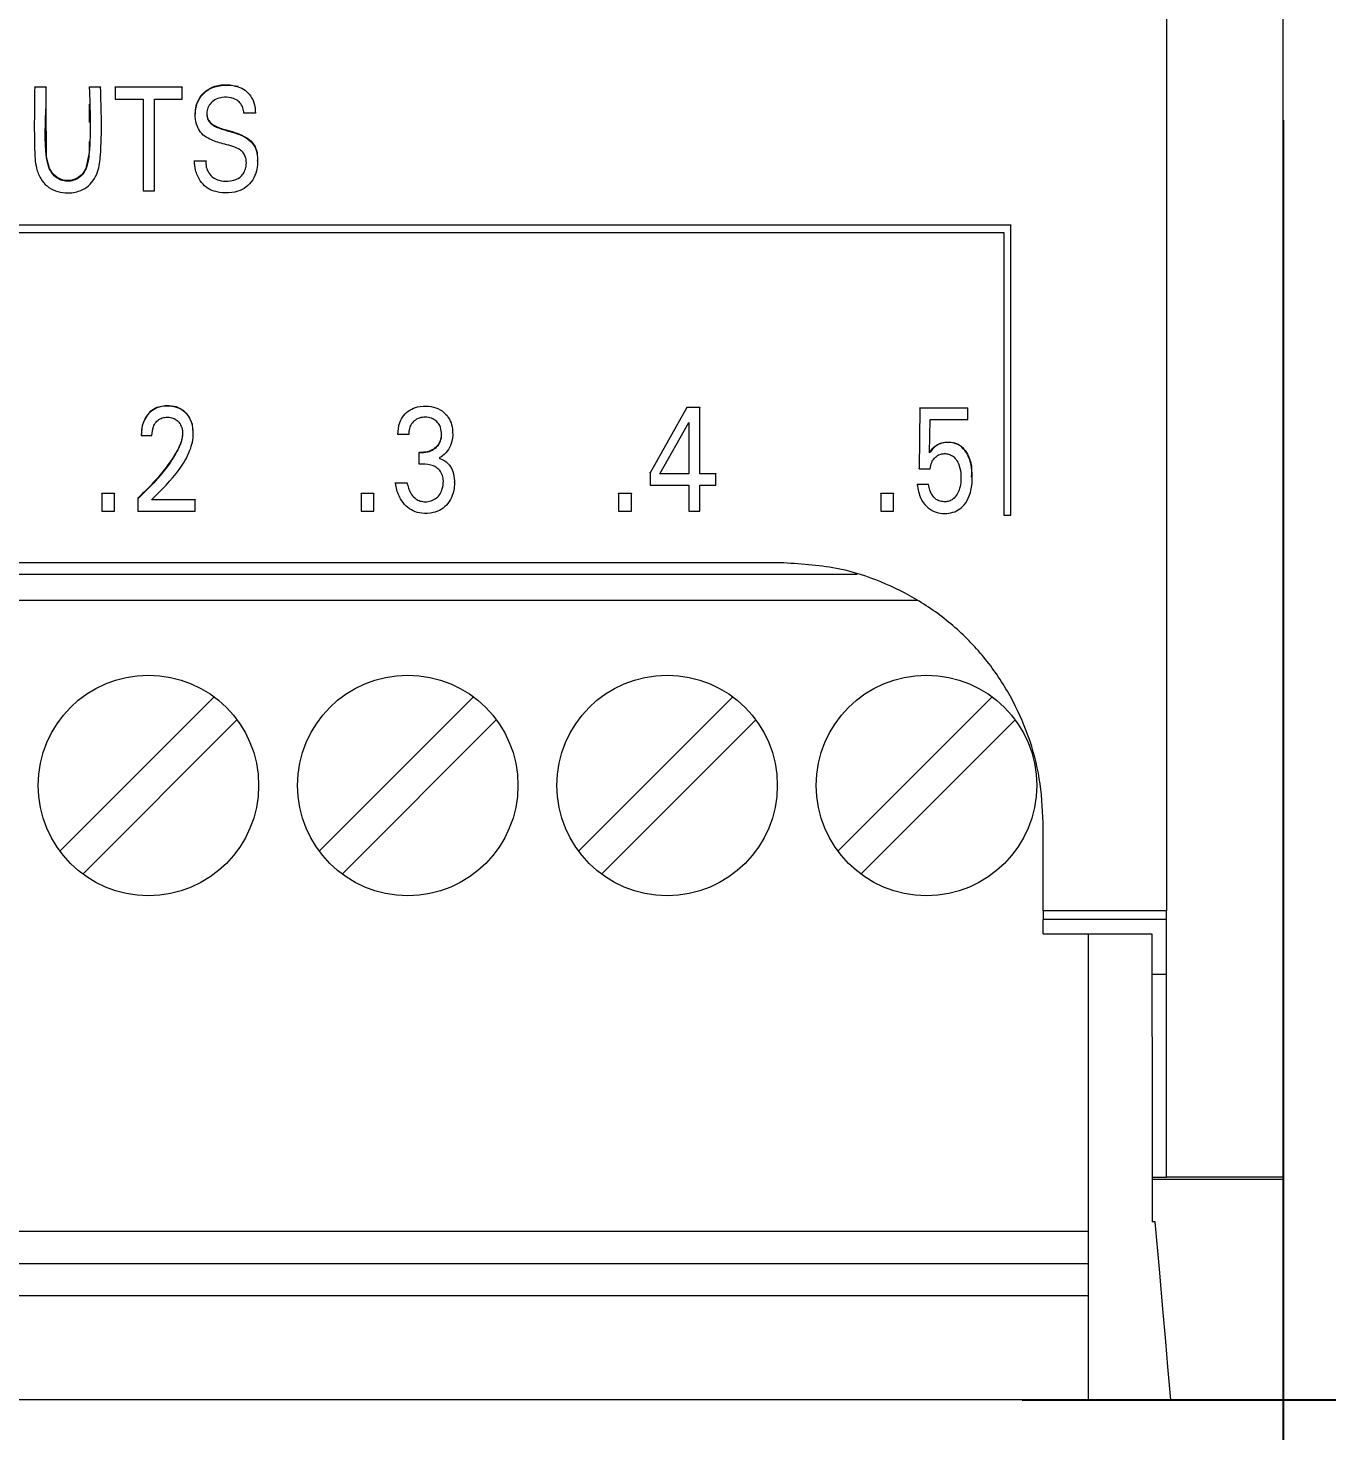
# Model space of a CAD drawing. Header units: millimetres. Extents: x 983 to 2111, y 2638 to 4457.
# Drawn here: x 1368.2 to 1388.23, y 4124.92 to 4146.55 of the extents above; entities that cross this region are included whole.
import ezdxf

# ---------------------------------------------------------------- set-up
doc = ezdxf.new("R2010")
doc.units = ezdxf.units.MM
doc.styles.get("Standard").update_dxf_attribs({"font": ''})
doc.styles.get('Standard').set_extended_font_data('SimSun')
doc.dimstyles.new('ISO-25', dxfattribs={"dimtxt": 2.5, "dimasz": 2.5, "dimexe": 1.25, "dimexo": 0.625, "dimtad": 1, "dimtxsty": 'Standard', "dimcen": 2.5, "dimadec": 0, "dimazin": 0, "dimtfac": 1, "dimtmove": 0, "dimatfit": 3, "dimfxl": 1, "dimarcsym": 0})

# ---------------------------------------------------------------- blocks, each defined once
blk = doc.blocks.new('*D199')
at = {"color": 0, "lineweight": -2, "transparency": 16777216}
for p, q in [((1297.555, 4145.13), (1297.555, 4102.577)), ((1387.555, 4145.13), (1387.555, 4102.577)), ((1300.055, 4103.827), (1385.055, 4103.827))]:
    blk.add_line(p, q, dxfattribs=at)
at = {"color": 0, "lineweight": -3, "transparency": 16777216}
for points in [[(1300.055, 4104.243), (1300.055, 4103.41), (1297.555, 4103.827)], [(1385.055, 4104.243), (1385.055, 4103.41), (1387.555, 4103.827)]]:
    blk.add_solid(points, dxfattribs=at)
at = {"layer": 'Defpoints', "color": 0, "lineweight": -3, "transparency": 16777216}
for p in [(1297.555, 4145.755), (1387.555, 4145.755), (1387.555, 4103.827)]:
    blk.add_point(p, dxfattribs=at)
at = {"color": 0, "lineweight": -3, "transparency": 16777216, "insert": (1342.555, 4105.702), "char_height": 2.5, "attachment_point": 5}
blk.add_mtext('90', dxfattribs=at)
blk = doc.blocks.new('*D200')
at = {"color": 0, "lineweight": -2, "transparency": 16777216}
for p, q in [((1383.53, 4225.405), (1414.593, 4225.405)), ((1413.343, 4222.905), (1413.343, 4127.905)), ((1383.53, 4125.405), (1414.593, 4125.405))]:
    blk.add_line(p, q, dxfattribs=at)
at = {"color": 0, "lineweight": -3, "transparency": 16777216}
for points in [[(1412.927, 4222.905), (1413.76, 4222.905), (1413.343, 4225.405)], [(1412.927, 4127.905), (1413.76, 4127.905), (1413.343, 4125.405)]]:
    blk.add_solid(points, dxfattribs=at)
at = {"layer": 'Defpoints', "color": 0, "lineweight": -3, "transparency": 16777216}
for p in [(1382.905, 4225.405), (1382.905, 4125.405), (1413.343, 4125.405)]:
    blk.add_point(p, dxfattribs=at)
at = {"color": 0, "lineweight": -3, "transparency": 16777216, "insert": (1411.468, 4175.405), "char_height": 2.5, "attachment_point": 5, "rotation": 90}
blk.add_mtext('100', dxfattribs=at)
blk = doc.blocks.new('1212DCDCDC')
at = {"color": 7, "linetype": 'Continuous', "lineweight": 15}
for p, q in [((1387.555, 4128.836), (1387.555, 4162.675)), ((1385.755, 4159.349), (1385.755, 4132.942)), ((1368.301, 4145.636), (1368.301, 4145.643)), ((1368.476, 4145.636), (1368.301, 4145.636)), ((1368.476, 4145.643), (1368.476, 4145.636)), ((1369.142, 4145.643), (1369.142, 4145.636)), ((1369.317, 4145.636), (1369.142, 4145.636)), ((1369.317, 4145.643), (1369.317, 4145.636)), ((1369.543, 4145.636), (1369.543, 4145.643)), ((1370.576, 4145.636), (1369.543, 4145.636)), ((1369.543, 4145.636), (1369.543, 4145.455)), ((1370.576, 4145.643), (1370.576, 4145.636)), ((1370.576, 4145.455), (1370.576, 4145.636)), ((1369.543, 4145.455), (1369.972, 4145.455)), ((1369.972, 4145.455), (1369.972, 4144.04)), ((1370.147, 4145.455), (1370.576, 4145.455)), ((1370.147, 4144.04), (1370.147, 4145.455)), ((1369.142, 4145.376), (1369.141, 4145.091)), ((1370.777, 4145.228), (1370.777, 4145.221)), ((1371.705, 4145.237), (1371.527, 4145.237)), ((1371.706, 4145.257), (1371.706, 4145.264)), ((1368.299, 4144.782), (1368.299, 4144.775)), ((1370.765, 4144.503), (1370.765, 4144.51)), ((1370.765, 4144.503), (1370.941, 4144.503)), ((1370.765, 4144.498), (1370.765, 4144.491)), ((1370.941, 4144.51), (1370.941, 4144.503)), ((1371.739, 4144.502), (1371.739, 4144.508)), ((1369.972, 4144.04), (1370.147, 4144.04)), ((1383.355, 4143.509), (1351.705, 4143.509)), ((1383.355, 4143.516), (1383.355, 4143.509)), ((1383.355, 4139.042), (1383.355, 4143.509)), ((1351.815, 4143.4), (1383.246, 4143.4)), ((1383.246, 4143.4), (1383.246, 4139.042)), ((1378.359, 4140.699), (1377.795, 4139.694)), ((1378.359, 4140.705), (1378.359, 4140.699)), ((1378.561, 4140.699), (1378.359, 4140.699)), ((1378.561, 4140.705), (1378.561, 4140.699)), ((1378.561, 4139.676), (1378.561, 4140.699)), ((1381.953, 4140.69), (1381.942, 4139.756)), ((1381.953, 4140.69), (1381.953, 4140.696)), ((1382.694, 4140.69), (1381.953, 4140.69)), ((1382.694, 4140.69), (1382.694, 4140.696)), ((1382.694, 4140.515), (1382.694, 4140.69)), ((1377.944, 4139.676), (1378.39, 4140.471)), ((1378.39, 4140.471), (1378.39, 4139.676)), ((1382.104, 4140.002), (1382.114, 4140.515)), ((1382.114, 4140.515), (1382.694, 4140.515)), ((1369.944, 4140.274), (1369.944, 4140.268)), ((1369.944, 4140.268), (1370.11, 4140.268)), ((1370.747, 4140.306), (1370.747, 4140.313)), ((1373.903, 4140.283), (1373.903, 4140.29)), ((1374.069, 4140.283), (1373.903, 4140.283)), ((1374.747, 4140.302), (1374.747, 4140.308)), ((1374.229, 4140.007), (1374.229, 4140.014)), ((1374.229, 4139.829), (1374.229, 4140.007)), ((1381.942, 4139.756), (1381.942, 4139.763)), ((1381.942, 4139.756), (1382.114, 4139.756)), ((1373.866, 4139.538), (1373.866, 4139.545)), ((1373.866, 4139.538), (1374.042, 4139.538)), ((1374.042, 4139.545), (1374.042, 4139.538)), ((1374.774, 4139.546), (1374.774, 4139.553)), ((1377.795, 4139.694), (1377.795, 4139.701)), ((1377.795, 4139.694), (1377.795, 4139.502)), ((1378.39, 4139.676), (1377.944, 4139.676)), ((1378.804, 4139.676), (1378.561, 4139.676)), ((1378.804, 4139.683), (1378.804, 4139.676)), ((1378.804, 4139.502), (1378.804, 4139.676)), ((1382.761, 4139.621), (1382.761, 4139.628)), ((1369.337, 4139.372), (1369.337, 4139.379)), ((1369.534, 4139.372), (1369.337, 4139.372)), ((1369.337, 4139.372), (1369.337, 4139.103)), ((1369.534, 4139.379), (1369.534, 4139.372)), ((1369.534, 4139.103), (1369.534, 4139.372)), ((1373.336, 4139.372), (1373.336, 4139.379)), ((1373.533, 4139.372), (1373.336, 4139.372)), ((1373.336, 4139.372), (1373.336, 4139.103)), ((1373.533, 4139.379), (1373.533, 4139.372)), ((1373.533, 4139.103), (1373.533, 4139.372)), ((1377.307, 4139.372), (1377.307, 4139.379)), ((1377.307, 4139.372), (1377.307, 4139.103)), ((1377.504, 4139.372), (1377.307, 4139.372)), ((1377.504, 4139.379), (1377.504, 4139.372)), ((1377.504, 4139.103), (1377.504, 4139.372)), ((1377.795, 4139.502), (1378.39, 4139.502)), ((1378.39, 4139.502), (1378.39, 4139.103)), ((1378.561, 4139.502), (1378.804, 4139.502)), ((1378.561, 4139.103), (1378.561, 4139.502)), ((1381.349, 4139.372), (1381.349, 4139.379)), ((1381.547, 4139.372), (1381.349, 4139.372)), ((1381.349, 4139.372), (1381.349, 4139.103)), ((1381.547, 4139.379), (1381.547, 4139.372)), ((1381.547, 4139.103), (1381.547, 4139.372)), ((1381.913, 4139.52), (1381.913, 4139.513)), ((1382.088, 4139.513), (1381.913, 4139.513)), ((1382.088, 4139.513), (1382.088, 4139.52)), ((1369.891, 4139.301), (1369.891, 4139.294)), ((1369.891, 4139.294), (1369.891, 4139.103)), ((1370.774, 4139.277), (1370.1, 4139.277)), ((1370.774, 4139.284), (1370.774, 4139.277)), ((1370.774, 4139.103), (1370.774, 4139.277)), ((1369.337, 4139.103), (1369.534, 4139.103)), ((1369.891, 4139.103), (1370.774, 4139.103)), ((1373.336, 4139.103), (1373.533, 4139.103)), ((1377.307, 4139.103), (1377.504, 4139.103)), ((1378.39, 4139.103), (1378.561, 4139.103)), ((1381.349, 4139.103), (1381.547, 4139.103)), ((1383.246, 4139.042), (1383.355, 4139.042)), ((1379.855, 4138.305), (1354.055, 4138.305)), ((1380.986, 4138.125), (1352.918, 4138.125)), ((1381.921, 4137.725), (1352.003, 4137.725)), ((1368.689, 4133.863), (1371.067, 4136.241)), ((1372.689, 4133.863), (1375.067, 4136.241)), ((1376.689, 4133.863), (1379.067, 4136.241)), ((1380.689, 4133.863), (1383.067, 4136.241)), ((1371.421, 4135.887), (1369.043, 4133.509)), ((1375.421, 4135.887), (1373.043, 4133.509)), ((1379.421, 4135.887), (1377.043, 4133.509)), ((1383.421, 4135.887), (1381.043, 4133.509)), ((1383.855, 4132.942), (1383.855, 4134.305)), ((1385.755, 4132.942), (1383.855, 4132.942)), ((1383.855, 4132.942), (1383.855, 4132.806)), ((1385.755, 4132.806), (1385.755, 4132.942)), ((1385.755, 4132.806), (1383.855, 4132.806)), ((1383.855, 4132.585), (1383.855, 4132.806)), ((1385.755, 4131.966), (1385.755, 4132.806)), ((1383.855, 4132.585), (1385.531, 4132.585)), ((1384.555, 4128.005), (1384.555, 4132.585)), ((1385.531, 4132.585), (1385.532, 4131.966)), ((1385.532, 4131.966), (1385.755, 4131.966)), ((1385.532, 4131.966), (1385.538, 4130.037)), ((1385.755, 4128.836), (1385.755, 4131.966)), ((1385.538, 4130.037), (1385.538, 4128.836)), ((1385.538, 4128.836), (1385.755, 4128.836)), ((1385.538, 4128.836), (1385.538, 4128.8)), ((1387.555, 4128.8), (1385.538, 4128.8)), ((1385.538, 4128.8), (1385.538, 4128.145)), ((1387.555, 4128.836), (1385.755, 4128.836)), ((1387.555, 4128.8), (1387.555, 4128.836)), ((1387.555, 4125.405), (1387.555, 4128.8)), ((1385.583, 4128.145), (1385.538, 4128.145)), ((1351.555, 4128.005), (1384.555, 4128.005)), ((1384.555, 4127.505), (1384.555, 4128.005)), ((1351.555, 4127.505), (1384.555, 4127.505)), ((1384.555, 4127.005), (1384.555, 4127.505)), ((1384.555, 4127.005), (1351.555, 4127.005)), ((1384.555, 4125.405), (1384.555, 4127.005)), ((1384.555, 4125.405), (1351.555, 4125.405)), ((1385.823, 4125.405), (1384.555, 4125.405)), ((1385.823, 4125.405), (1387.555, 4125.405))]:
    blk.add_line(p, q, dxfattribs=at)
at = {"color": 7, "linetype": 'Continuous', "lineweight": 15, "flags": 128}
for points in [[(1369.14, 4144.801), (1369.14, 4144.633), (1369.088, 4144.383), (1369.032, 4144.294), (1368.949, 4144.229), (1368.856, 4144.199), (1368.755, 4144.2), (1368.661, 4144.235), (1368.584, 4144.298), (1368.531, 4144.383), (1368.485, 4144.558), (1368.476, 4145.366), (1368.476, 4145.643), (1368.476, 4145.643)], [(1370.743, 4140.313), (1370.733, 4140.436), (1370.685, 4140.556), (1370.596, 4140.653), (1370.487, 4140.709), (1370.338, 4140.729), (1370.185, 4140.7), (1370.083, 4140.637), (1370.008, 4140.545), (1369.96, 4140.425), (1369.944, 4140.275), (1369.944, 4140.275)], [(1385.823, 4125.405), (1385.818, 4125.461), (1385.803, 4125.63), (1385.779, 4125.91), (1385.745, 4126.302), (1385.701, 4126.806), (1385.647, 4127.42), (1385.583, 4128.145)]]:
    blk.add_lwpolyline(points, dxfattribs=at)
at = {"color": 7, "linetype": 'Continuous', "lineweight": 15}
for centre in [(1370.055, 4134.875), (1374.055, 4134.875), (1378.055, 4134.875), (1382.055, 4134.875)]:
    blk.add_circle(centre, 1.7, dxfattribs=at)
for points, knots in [([(1368.301, 4145.636), (1368.296, 4145.319), (1368.29, 4144.905), (1368.308, 4144.427), (1368.383, 4144.231), (1368.486, 4144.108), (1368.619, 4144.031), (1368.789, 4143.999), (1368.959, 4144.017), (1369.108, 4144.089), (1369.208, 4144.197), (1369.294, 4144.363), (1369.344, 4144.854), (1369.329, 4145.288), (1369.317, 4145.636)], [0, 0, 0, 0, 0.249565, 0.326424, 0.372339, 0.41126, 0.450195, 0.490246, 0.544465, 0.581088, 0.617654, 0.658095, 0.725528, 1, 1, 1, 1]), ([(1369.142, 4145.636), (1369.156, 4145.301), (1369.173, 4144.881), (1369.118, 4144.418), (1369.037, 4144.282), (1368.954, 4144.218), (1368.856, 4144.186), (1368.754, 4144.187), (1368.658, 4144.223), (1368.58, 4144.287), (1368.513, 4144.398), (1368.44, 4144.759), (1368.48, 4145.182), (1368.477, 4145.544), (1368.476, 4145.636)], [0, 0, 0, 0, 0.3119087, 0.3907392, 0.4230025, 0.455497, 0.4856022, 0.5168107, 0.5475567, 0.5781084, 0.6091296, 0.6650568, 0.914543, 1, 1, 1, 1]), ([(1370.941, 4144.503), (1370.941, 4144.47), (1370.941, 4144.405), (1370.984, 4144.313), (1371.05, 4144.237), (1371.156, 4144.192), (1371.277, 4144.183), (1371.393, 4144.204), (1371.477, 4144.252), (1371.529, 4144.318), (1371.563, 4144.401), (1371.57, 4144.497), (1371.548, 4144.585), (1371.503, 4144.65), (1371.393, 4144.722), (1371.216, 4144.76), (1371.028, 4144.818), (1370.893, 4144.894), (1370.813, 4145.003), (1370.775, 4145.146), (1370.774, 4145.311), (1370.835, 4145.465), (1370.941, 4145.584), (1371.093, 4145.659), (1371.265, 4145.674), (1371.427, 4145.658), (1371.549, 4145.596), (1371.635, 4145.503), (1371.699, 4145.382), (1371.703, 4145.287), (1371.705, 4145.237)], [0, 0, 0, 0, 0.0268975, 0.0537867, 0.0825974, 0.1076037, 0.1474924, 0.1813342, 0.2038566, 0.2264071, 0.2499774, 0.277357, 0.3049947, 0.3234515, 0.3418929, 0.4125273, 0.4716847, 0.5049142, 0.5385962, 0.5808527, 0.6259426, 0.6736524, 0.7147103, 0.755839, 0.8109815, 0.8555127, 0.8887255, 0.9218545, 0.9592938, 1, 1, 1, 1]), ([(1370.783, 4145.228), (1370.782, 4145.257), (1370.779, 4145.343), (1370.837, 4145.472), (1370.941, 4145.591), (1371.093, 4145.666), (1371.266, 4145.685), (1371.385, 4145.662), (1371.437, 4145.652)], [0, 0, 0, 0, 0.093495, 0.281888, 0.444013, 0.606418, 0.82416, 1, 1, 1, 1]), ([(1371.527, 4145.237), (1371.524, 4145.266), (1371.518, 4145.324), (1371.472, 4145.397), (1371.407, 4145.451), (1371.312, 4145.483), (1371.206, 4145.487), (1371.098, 4145.458), (1371.019, 4145.4), (1370.968, 4145.323), (1370.95, 4145.238), (1370.959, 4145.161), (1370.995, 4145.095), (1371.083, 4145.025), (1371.272, 4144.963), (1371.483, 4144.914), (1371.637, 4144.807), (1371.71, 4144.708), (1371.746, 4144.551), (1371.74, 4144.374), (1371.671, 4144.203), (1371.568, 4144.092), (1371.42, 4144.02), (1371.248, 4144.001), (1371.078, 4144.021), (1370.942, 4144.091), (1370.841, 4144.204), (1370.774, 4144.346), (1370.768, 4144.455), (1370.765, 4144.503)], [0, 0, 0, 0, 0.024062, 0.048287, 0.070425, 0.093139, 0.130932, 0.157982, 0.185146, 0.210643, 0.234071, 0.256808, 0.273835, 0.295566, 0.349067, 0.438404, 0.474808, 0.503904, 0.539551, 0.60721, 0.649296, 0.69152, 0.730479, 0.784723, 0.834286, 0.871946, 0.90967, 0.959653, 1, 1, 1, 1]), ([(1370.956, 4145.234), (1370.957, 4145.21), (1370.96, 4145.165), (1370.996, 4145.102), (1371.082, 4145.032), (1371.272, 4144.97), (1371.482, 4144.921), (1371.638, 4144.814), (1371.708, 4144.715), (1371.736, 4144.636), (1371.734, 4144.592), (1371.733, 4144.59)], [0, 0, 0, 0, 0.066004, 0.121921, 0.193287, 0.368982, 0.662365, 0.781914, 0.877468, 0.99453, 1, 1, 1, 1]), ([(1370.1, 4139.277), (1370.254, 4139.426), (1370.482, 4139.646), (1370.689, 4139.994), (1370.755, 4140.232), (1370.744, 4140.418), (1370.692, 4140.554), (1370.603, 4140.65), (1370.481, 4140.712), (1370.336, 4140.729), (1370.193, 4140.706), (1370.079, 4140.635), (1370, 4140.538), (1369.951, 4140.412), (1369.946, 4140.318), (1369.944, 4140.268)], [0, 0, 0, 0, 0.248099, 0.367223, 0.46645, 0.531141, 0.581618, 0.632333, 0.679799, 0.738134, 0.798604, 0.8449, 0.891079, 0.941289, 1, 1, 1, 1]), ([(1373.903, 4140.283), (1373.907, 4140.346), (1373.914, 4140.451), (1373.987, 4140.582), (1374.084, 4140.668), (1374.219, 4140.721), (1374.371, 4140.728), (1374.524, 4140.691), (1374.642, 4140.609), (1374.717, 4140.496), (1374.753, 4140.35), (1374.748, 4140.197), (1374.69, 4140.051), (1374.613, 4139.965), (1374.555, 4139.931), (1374.537, 4139.919)], [0, 0, 0, 0, 0.102607, 0.172437, 0.242304, 0.312113, 0.409292, 0.488692, 0.568508, 0.640623, 0.708357, 0.814477, 0.889143, 0.963972, 1, 1, 1, 1]), ([(1370.11, 4140.268), (1370.113, 4140.314), (1370.118, 4140.388), (1370.169, 4140.475), (1370.23, 4140.527), (1370.31, 4140.553), (1370.391, 4140.552), (1370.468, 4140.525), (1370.525, 4140.478), (1370.568, 4140.407), (1370.586, 4140.316), (1370.572, 4140.179), (1370.412, 4139.835), (1370.151, 4139.545), (1369.924, 4139.325), (1369.891, 4139.294)], [0, 0, 0, 0, 0.06741, 0.106807, 0.146382, 0.181677, 0.22791, 0.263636, 0.29947, 0.334312, 0.383255, 0.433455, 0.535615, 0.932791, 1, 1, 1, 1]), ([(1374.229, 4140.007), (1374.275, 4140.007), (1374.354, 4140.006), (1374.457, 4140.052), (1374.531, 4140.117), (1374.575, 4140.209), (1374.581, 4140.315), (1374.558, 4140.413), (1374.506, 4140.486), (1374.437, 4140.532), (1374.351, 4140.555), (1374.256, 4140.549), (1374.172, 4140.512), (1374.111, 4140.451), (1374.074, 4140.372), (1374.071, 4140.315), (1374.069, 4140.283)], [0, 0, 0, 0, 0.1018346, 0.1755838, 0.2492356, 0.3199016, 0.4001041, 0.4839345, 0.5412904, 0.5987872, 0.6682786, 0.7383673, 0.8087419, 0.8713835, 0.9292416, 1, 1, 1, 1]), ([(1370.579, 4140.304), (1370.578, 4140.277), (1370.573, 4140.179), (1370.406, 4139.843), (1370.151, 4139.552), (1369.924, 4139.332), (1369.891, 4139.301)], [0, 0, 0, 0, 0.066504, 0.234833, 0.88926, 1, 1, 1, 1]), ([(1374.229, 4140.014), (1374.275, 4140.014), (1374.354, 4140.013), (1374.458, 4140.059), (1374.53, 4140.124), (1374.573, 4140.208), (1374.574, 4140.266), (1374.574, 4140.293)], [0, 0, 0, 0, 0.268063, 0.462195, 0.656071, 0.842088, 1, 1, 1, 1]), ([(1381.913, 4139.513), (1381.925, 4139.439), (1381.945, 4139.317), (1382.048, 4139.174), (1382.166, 4139.091), (1382.301, 4139.062), (1382.43, 4139.069), (1382.549, 4139.115), (1382.65, 4139.205), (1382.734, 4139.355), (1382.773, 4139.594), (1382.754, 4139.831), (1382.671, 4140.014), (1382.583, 4140.112), (1382.463, 4140.162), (1382.346, 4140.165), (1382.239, 4140.136), (1382.16, 4140.075), (1382.122, 4140.025), (1382.104, 4140.002)], [0, 0, 0, 0, 0.087233, 0.144786, 0.202566, 0.253457, 0.305789, 0.353356, 0.400953, 0.463198, 0.552988, 0.684492, 0.736771, 0.789535, 0.835694, 0.885541, 0.925264, 0.965119, 1, 1, 1, 1]), ([(1382.114, 4139.756), (1382.119, 4139.789), (1382.128, 4139.849), (1382.176, 4139.923), (1382.238, 4139.972), (1382.311, 4139.991), (1382.38, 4139.989), (1382.445, 4139.966), (1382.506, 4139.915), (1382.56, 4139.823), (1382.595, 4139.662), (1382.586, 4139.496), (1382.531, 4139.36), (1382.476, 4139.29), (1382.407, 4139.254), (1382.338, 4139.244), (1382.268, 4139.252), (1382.203, 4139.281), (1382.147, 4139.339), (1382.105, 4139.418), (1382.094, 4139.483), (1382.088, 4139.513)], [0, 0, 0, 0, 0.0568004, 0.1022121, 0.1476911, 0.1888849, 0.227768, 0.2657959, 0.3038146, 0.360975, 0.4455532, 0.5832129, 0.6384136, 0.6941074, 0.7316028, 0.7690305, 0.81164, 0.8496792, 0.8876992, 0.94764, 1, 1, 1, 1]), ([(1382.104, 4140.009), (1382.134, 4140.048), (1382.186, 4140.114), (1382.296, 4140.163), (1382.404, 4140.173), (1382.517, 4140.153), (1382.62, 4140.085), (1382.704, 4139.965), (1382.759, 4139.806), (1382.751, 4139.685), (1382.747, 4139.628)], [0, 0, 0, 0, 0.135923, 0.230968, 0.325508, 0.437846, 0.542809, 0.662648, 0.842984, 1, 1, 1, 1]), ([(1374.537, 4139.919), (1374.568, 4139.907), (1374.63, 4139.883), (1374.704, 4139.809), (1374.762, 4139.704), (1374.782, 4139.541), (1374.763, 4139.368), (1374.682, 4139.217), (1374.577, 4139.124), (1374.435, 4139.069), (1374.283, 4139.059), (1374.137, 4139.098), (1374.024, 4139.178), (1373.926, 4139.305), (1373.882, 4139.434), (1373.869, 4139.519), (1373.866, 4139.538)], [0, 0, 0, 0, 0.051169, 0.102148, 0.158149, 0.234551, 0.351761, 0.423213, 0.494828, 0.563877, 0.655463, 0.724813, 0.794179, 0.866555, 0.970037, 1, 1, 1, 1]), ([(1374.042, 4139.538), (1374.057, 4139.483), (1374.081, 4139.397), (1374.155, 4139.307), (1374.227, 4139.261), (1374.307, 4139.244), (1374.395, 4139.25), (1374.48, 4139.286), (1374.547, 4139.35), (1374.594, 4139.445), (1374.609, 4139.551), (1374.596, 4139.655), (1374.553, 4139.73), (1374.49, 4139.785), (1374.381, 4139.83), (1374.291, 4139.829), (1374.229, 4139.829)], [0, 0, 0, 0, 0.118421, 0.184293, 0.238463, 0.292598, 0.352414, 0.420524, 0.480869, 0.541797, 0.639293, 0.699277, 0.759762, 0.81416, 0.872535, 1, 1, 1, 1]), ([(1383.855, 4134.305), (1383.843, 4134.531), (1383.82, 4134.984), (1383.641, 4135.642), (1383.362, 4136.263), (1382.982, 4136.83), (1382.508, 4137.324), (1381.96, 4137.727), (1381.358, 4138.025), (1380.658, 4138.254), (1380.146, 4138.286), (1379.855, 4138.305)], [0, 0, 0, 0, 0.10819, 0.216406, 0.324523, 0.432623, 0.541513, 0.650421, 0.755977, 0.861528, 1, 1, 1, 1])]:
    blk.add_open_spline(points, degree=3, knots=knots, dxfattribs=at)
blk = doc.blocks.new('1214DCDCDC')
at = {"lineweight": -3}
blk.add_blockref('1212DCDCDC', (0, 0), dxfattribs=at)

msp = doc.modelspace()

# ---------------------------------------------------------------- block references
at = {"lineweight": -3}
msp.add_blockref('1214DCDCDC', (0, 0), dxfattribs=at)

# ---------------------------------------------------------------- dimensions: what is measured, and where the dimension line sits
dim = msp.add_linear_dim(base=(1413.343, 4125.405), p1=(1382.905, 4225.405), p2=(1382.905, 4125.405), angle=90, dimstyle='ISO-25', dxfattribs=at)
dim.commit()
dim.dimension.update_dxf_attribs({"geometry": '*D200', "text_midpoint": (1411.468, 4175.405)})
dim = msp.add_linear_dim(base=(1387.555, 4103.827), p1=(1297.555, 4145.755), p2=(1387.555, 4145.755), dimstyle='ISO-25', dxfattribs=at)
dim.commit()
dim.dimension.update_dxf_attribs({"geometry": '*D199', "text_midpoint": (1342.555, 4105.702)})

doc.saveas('drawing.dxf')
